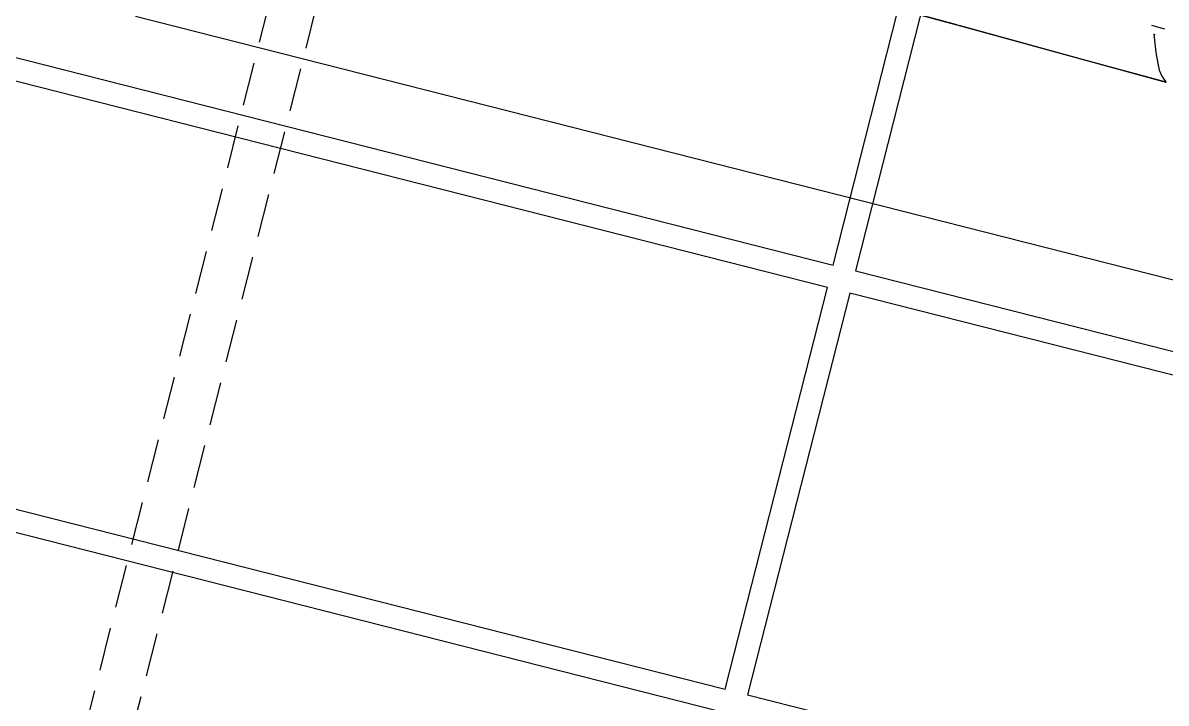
# Model space of a CAD drawing. Header units: inches. Extents: x 6322 to 85903, y -36042 to 7673.
# Drawn here: x 76560.6 to 76659.8, y 2258.3 to 2317.4 of the extents above; entities that cross this region are included whole.
import ezdxf

# ---------------------------------------------------------------- set-up
doc = ezdxf.new("R2010")
doc.units = ezdxf.units.IN
doc.header["$LTSCALE"] = 10
doc.linetypes.add('Amconstr', pattern=[9999, 9999, 0])
doc.linetypes.add('HIDDEN2', pattern=[0.1875, 0.125, -0.0625])
for name, color, linetype in [('ADSK_ASSOC_ENTITY_BACKUPS', 7, 'Continuous'), ('CAR1', 250, 'Continuous'), ('PARK LINE', 2, 'Continuous'), ('SHADE I SEC BEAM', 11, 'HIDDEN2'), ('SOLAR PANEL', 10, 'Continuous'), ('WALL', 4, 'Continuous')]:
    doc.layers.add(name, color=color, linetype=linetype)

# ---------------------------------------------------------------- blocks, each defined once
blk = doc.blocks.new('*U74')
at = {"layer": 'PARK LINE', "linetype": 'Amconstr', "lineweight": 25}
blk.add_line((218.073, -55.399), (-218.073, 55.399), dxfattribs=at)
blk = doc.blocks.new('*U109')
at = {"layer": 'PARK LINE', "color": 0, "linetype": 'ByBlock', "lineweight": -2}
blk.add_blockref('*U74', (-156.594, -616.42), dxfattribs=at)
blk = doc.blocks.new('*U168')
at = {"layer": 'SOLAR PANEL'}
blk.add_lwpolyline([(-39, 18), (-39, -18), (39, -18), (39, 18)], close=True, dxfattribs=at)
blk = doc.blocks.new('*U169')
at = {"layer": 'SOLAR PANEL', "color": 0, "linetype": 'ByBlock', "lineweight": -2}
for p in [(80, 684), (0, 646), (80, 646), (0, 608), (80, 608), (0, 570)]:
    blk.add_blockref('*U168', p, dxfattribs=at)
blk = doc.blocks.new('*U120')
at = {"layer": 'SOLAR PANEL', "xscale": -1, "rotation": 165.7461911174656}
blk.add_blockref('*U169', (-184.487, 86.074), dxfattribs=at)
blk = doc.blocks.new('*U121')
at = {"layer": 'ADSK_ASSOC_ENTITY_BACKUPS', "linetype": 'Amconstr', "lineweight": 25}
blk.add_blockref('*U120', (0, 0), dxfattribs=at)
at = {"layer": 'SOLAR PANEL', "color": 0, "linetype": 'ByBlock', "lineweight": -2}
blk.add_blockref('*U120', (0, 0), dxfattribs=at)
blk = doc.blocks.new('*U152')
at = {"layer": 'SHADE I SEC BEAM', "ltscale": 3}
blk.add_lwpolyline([(-91.378, -367.825), (-95.255, -366.84), (91.378, 367.825), (95.255, 366.84)], close=True, dxfattribs=at)
blk = doc.blocks.new('*U153')
at = {"layer": 'WALL', "color": 0, "linetype": 'ByBlock', "lineweight": -2}
blk.add_blockref('*U152', (0, 0), dxfattribs=at)
blk = doc.blocks.new('A$C6e495745')
at = {"layer": 'CAR1'}
for p, q in [((106.71, 78.252), (106.282, 78.618)), ((106.295, 78.607), (113.473, 78.573)), ((106.307, 78.597), (106.316, 78.606)), ((106.316, 78.606), (106.319, 78.606)), ((113.538, 78.57), (106.319, 78.606)), ((113.473, 78.573), (124.916, 78.515)), ((125.125, 78.503), (113.538, 78.57)), ((134.942, 78.482), (124.916, 78.515)), ((125.125, 78.503), (134.332, 78.47)), ((106.797, 78.178), (106.71, 78.252)), ((107.113, 77.798), (106.797, 78.178)), ((107.129, 77.779), (107.113, 77.798)), ((107.157, 77.721), (107.129, 77.779)), ((107.402, 77.214), (107.157, 77.721)), ((107.823, 76.337), (107.402, 77.214)), ((108.318, 75.101), (107.823, 76.337)), ((108.318, 75.101), (108.318, 74.825)), ((108.395, 74.852), (108.318, 74.853)), ((108.425, 74.851), (108.395, 74.852)), ((108.8, 74.151), (107.64, 74.17))]:
    blk.add_line(p, q, dxfattribs=at)

msp = doc.modelspace()

# ---------------------------------------------------------------- block references
at = {"layer": 'CAR1', "rotation": 164.9497587353136}
msp.add_blockref('A$C6e495745', (76782.87833, 2360.56409), dxfattribs=at)
at = {"layer": 'PARK LINE', "linetype": 'Amconstr', "lineweight": 25, "xscale": -1, "rotation": 151.4923822348115}
msp.add_blockref('*U109', (76631.84546, 1646.13823), dxfattribs=at)
at = {"layer": 'SOLAR PANEL', "linetype": 'Amconstr', "lineweight": 25, "xscale": -1, "rotation": 151.4923822348075}
msp.add_blockref('*U121', (76641.69417, 1684.90681), dxfattribs=at)
at = {"layer": 'WALL'}
msp.add_blockref('*U153', (76515.74901, 2050.16127), dxfattribs=at)

doc.saveas('drawing.dxf')
